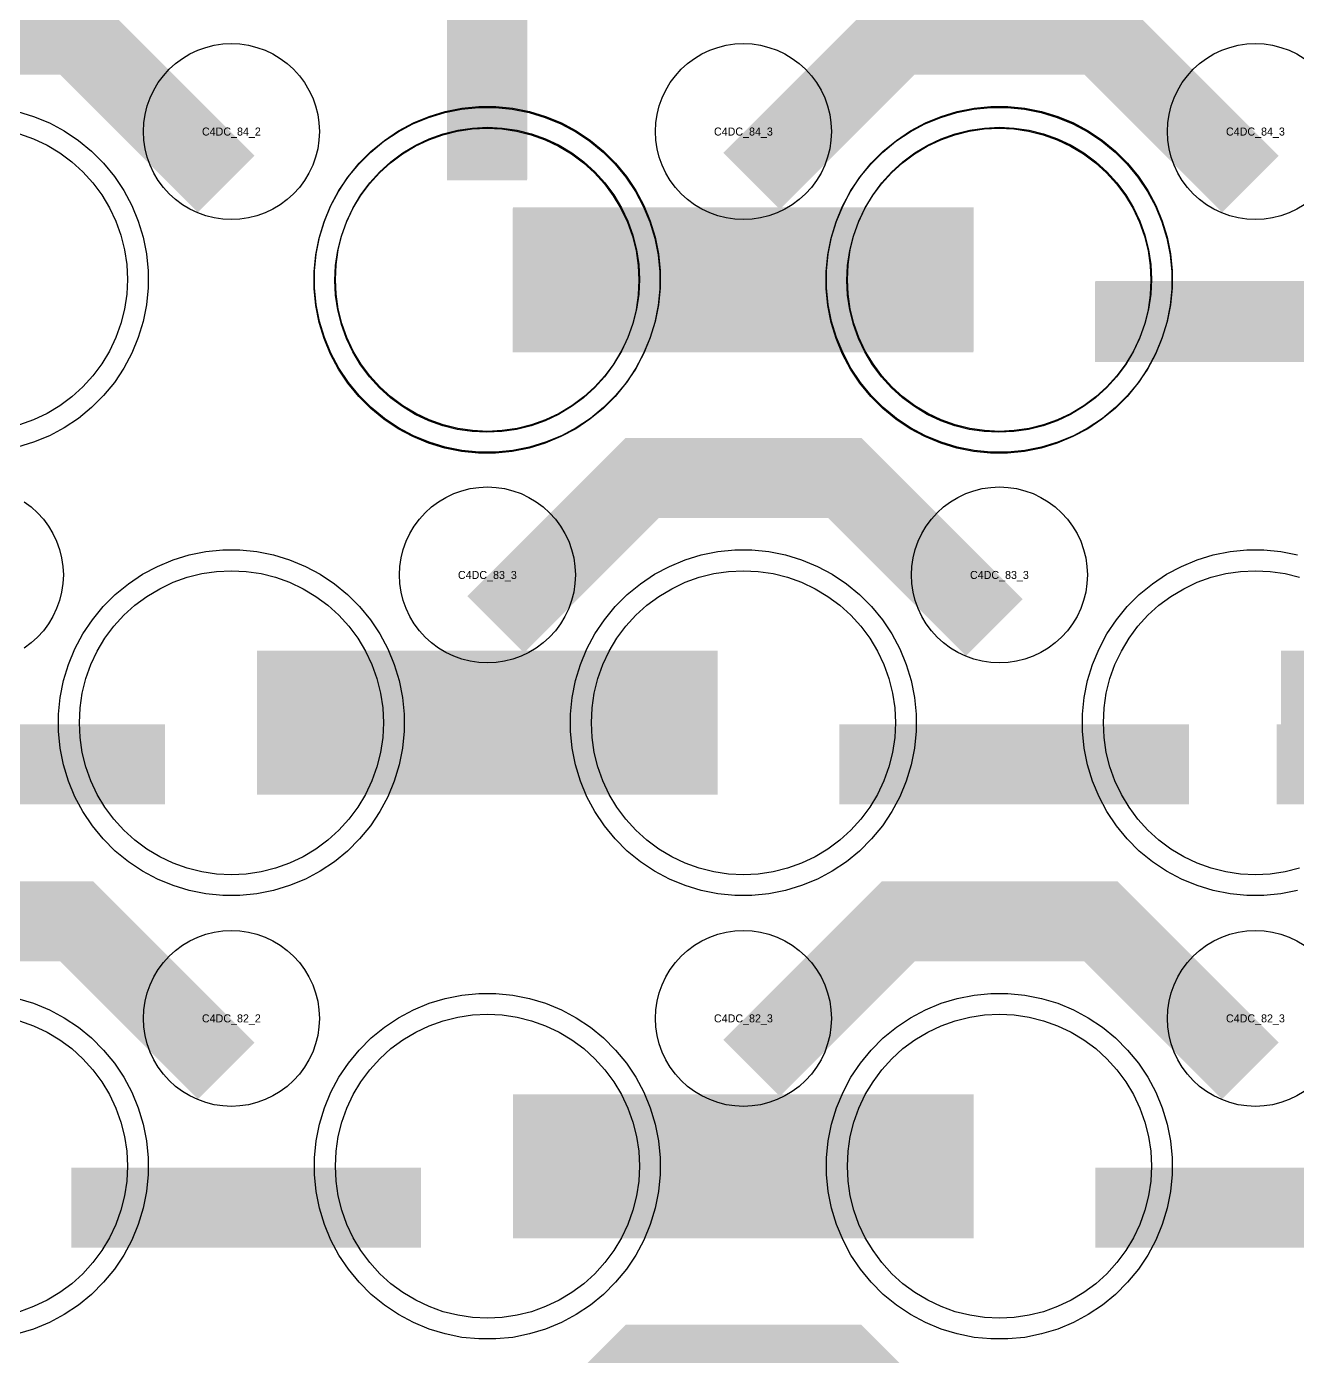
# Model space of a CAD drawing. Extents: x -11880 to 11880, y -14992 to 14992.
# Drawn here: x -11184 to -10786.9, y -3536.8 to -3121.2 of the extents above; entities that cross this region are included whole.
import ezdxf
from ezdxf.enums import TextEntityAlignment as Align

# ---------------------------------------------------------------- set-up
doc = ezdxf.new("R2010")
doc.units = 0
doc.header["$MEASUREMENT"] = 0
for name, color, linetype in [('GDS_775_DT_237', 138, 'CONTINUOUS'), ('RDL1_FS', 34, 'CONTINUOUS'), ('RDL_BS', 160, 'CONTINUOUS')]:
    doc.layers.add(name, color=color, linetype=linetype)

msp = doc.modelspace()

# ---------------------------------------------------------------- linework, layer by layer
at = {"layer": 'RDL1_FS', "color": 241, "true_color": 0xf7abae}
for points in [[(-11040.149, -3247.976), (-11044.806, -3247.747), (-11049.417, -3247.063), (-11053.94, -3245.931), (-11058.33, -3244.359), (-11062.544, -3242.367), (-11066.544, -3239.969), (-11070.289, -3237.191), (-11073.743, -3234.061), (-11076.873, -3230.607), (-11079.651, -3226.862), (-11082.049, -3222.862), (-11084.041, -3218.648), (-11085.613, -3214.258), (-11086.745, -3209.735), (-11087.429, -3205.124), (-11087.658, -3200.467), (-11087.429, -3195.81), (-11086.745, -3191.199), (-11085.613, -3186.676), (-11084.041, -3182.286), (-11082.049, -3178.072), (-11079.651, -3174.072), (-11076.873, -3170.327), (-11073.743, -3166.873), (-11070.289, -3163.743), (-11066.544, -3160.965), (-11062.544, -3158.567), (-11058.33, -3156.575), (-11053.94, -3155.003), (-11049.417, -3153.871), (-11044.806, -3153.187), (-11040.149, -3152.958), (-11035.492, -3153.187), (-11030.881, -3153.871), (-11026.358, -3155.003), (-11021.968, -3156.575), (-11017.754, -3158.567), (-11013.754, -3160.965), (-11010.009, -3163.743), (-11006.555, -3166.873), (-11003.425, -3170.327), (-11000.647, -3174.072), (-10998.249, -3178.072), (-10996.257, -3182.286), (-10994.685, -3186.676), (-10993.553, -3191.199), (-10992.869, -3195.81), (-10992.64, -3200.467), (-10992.869, -3205.124), (-10993.553, -3209.735), (-10994.685, -3214.258), (-10996.257, -3218.648), (-10998.249, -3222.862), (-11000.647, -3226.862), (-11003.425, -3230.607), (-11006.555, -3234.061), (-11010.009, -3237.191), (-11013.754, -3239.969), (-11017.754, -3242.367), (-11021.968, -3244.359), (-11026.358, -3245.931), (-11030.881, -3247.063), (-11035.492, -3247.747)], [(-10880.149, -3247.976), (-10884.806, -3247.747), (-10889.417, -3247.063), (-10893.94, -3245.931), (-10898.33, -3244.359), (-10902.544, -3242.367), (-10906.544, -3239.969), (-10910.289, -3237.191), (-10913.743, -3234.061), (-10916.873, -3230.607), (-10919.651, -3226.862), (-10922.049, -3222.862), (-10924.041, -3218.648), (-10925.613, -3214.258), (-10926.745, -3209.735), (-10927.429, -3205.124), (-10927.658, -3200.467), (-10927.429, -3195.81), (-10926.745, -3191.199), (-10925.613, -3186.676), (-10924.041, -3182.286), (-10922.049, -3178.072), (-10919.651, -3174.072), (-10916.873, -3170.327), (-10913.743, -3166.873), (-10910.289, -3163.743), (-10906.544, -3160.965), (-10902.544, -3158.567), (-10898.33, -3156.575), (-10893.94, -3155.003), (-10889.417, -3153.871), (-10884.806, -3153.187), (-10880.149, -3152.958), (-10875.492, -3153.187), (-10870.881, -3153.871), (-10866.358, -3155.003), (-10861.968, -3156.575), (-10857.754, -3158.567), (-10853.754, -3160.965), (-10850.009, -3163.743), (-10846.555, -3166.873), (-10843.425, -3170.327), (-10840.647, -3174.072), (-10838.249, -3178.072), (-10836.257, -3182.286), (-10834.685, -3186.676), (-10833.553, -3191.199), (-10832.869, -3195.81), (-10832.64, -3200.467), (-10832.869, -3205.124), (-10833.553, -3209.735), (-10834.685, -3214.258), (-10836.257, -3218.648), (-10838.249, -3222.862), (-10840.647, -3226.862), (-10843.425, -3230.607), (-10846.555, -3234.061), (-10850.009, -3237.191), (-10853.754, -3239.969), (-10857.754, -3242.367), (-10861.968, -3244.359), (-10866.358, -3245.931), (-10870.881, -3247.063), (-10875.492, -3247.747)]]:
    msp.add_lwpolyline(points, close=True, dxfattribs=at)
at = {"layer": 'RDL1_FS'}
for points in [[(-11040, -3247.694), (-11044.657, -3247.465), (-11049.268, -3246.781), (-11053.791, -3245.649), (-11058.181, -3244.077), (-11062.395, -3242.085), (-11066.395, -3239.687), (-11070.14, -3236.909), (-11073.594, -3233.779), (-11076.724, -3230.325), (-11079.502, -3226.58), (-11081.9, -3222.58), (-11083.892, -3218.366), (-11085.464, -3213.976), (-11086.596, -3209.453), (-11087.28, -3204.842), (-11087.509, -3200.185), (-11087.28, -3195.528), (-11086.596, -3190.917), (-11085.464, -3186.394), (-11083.892, -3182.004), (-11081.9, -3177.79), (-11079.502, -3173.79), (-11076.724, -3170.045), (-11073.594, -3166.591), (-11070.14, -3163.461), (-11066.395, -3160.683), (-11062.395, -3158.285), (-11058.181, -3156.293), (-11053.791, -3154.721), (-11049.268, -3153.589), (-11044.657, -3152.905), (-11040, -3152.676), (-11035.343, -3152.905), (-11030.732, -3153.589), (-11026.209, -3154.721), (-11021.819, -3156.293), (-11017.605, -3158.285), (-11013.605, -3160.683), (-11009.86, -3163.461), (-11006.406, -3166.591), (-11003.276, -3170.045), (-11000.498, -3173.79), (-10998.1, -3177.79), (-10996.108, -3182.004), (-10994.536, -3186.394), (-10993.404, -3190.917), (-10992.72, -3195.528), (-10992.491, -3200.185), (-10992.72, -3204.842), (-10993.404, -3209.453), (-10994.536, -3213.976), (-10996.108, -3218.366), (-10998.1, -3222.58), (-11000.498, -3226.58), (-11003.276, -3230.325), (-11006.406, -3233.779), (-11009.86, -3236.909), (-11013.605, -3239.687), (-11017.605, -3242.085), (-11021.819, -3244.077), (-11026.209, -3245.649), (-11030.732, -3246.781), (-11035.343, -3247.465)], [(-10880, -3247.694), (-10884.657, -3247.465), (-10889.268, -3246.781), (-10893.791, -3245.649), (-10898.181, -3244.077), (-10902.395, -3242.085), (-10906.395, -3239.687), (-10910.14, -3236.909), (-10913.594, -3233.779), (-10916.724, -3230.325), (-10919.502, -3226.58), (-10921.9, -3222.58), (-10923.892, -3218.366), (-10925.464, -3213.976), (-10926.596, -3209.453), (-10927.28, -3204.842), (-10927.509, -3200.185), (-10927.28, -3195.528), (-10926.596, -3190.917), (-10925.464, -3186.394), (-10923.892, -3182.004), (-10921.9, -3177.79), (-10919.502, -3173.79), (-10916.724, -3170.045), (-10913.594, -3166.591), (-10910.14, -3163.461), (-10906.395, -3160.683), (-10902.395, -3158.285), (-10898.181, -3156.293), (-10893.791, -3154.721), (-10889.268, -3153.589), (-10884.657, -3152.905), (-10880, -3152.676), (-10875.343, -3152.905), (-10870.732, -3153.589), (-10866.209, -3154.721), (-10861.819, -3156.293), (-10857.605, -3158.285), (-10853.605, -3160.683), (-10849.86, -3163.461), (-10846.406, -3166.591), (-10843.276, -3170.045), (-10840.498, -3173.79), (-10838.1, -3177.79), (-10836.108, -3182.004), (-10834.536, -3186.394), (-10833.404, -3190.917), (-10832.72, -3195.528), (-10832.491, -3200.185), (-10832.72, -3204.842), (-10833.404, -3209.453), (-10834.536, -3213.976), (-10836.108, -3218.366), (-10838.1, -3222.58), (-10840.498, -3226.58), (-10843.276, -3230.325), (-10846.406, -3233.779), (-10849.86, -3236.909), (-10853.605, -3239.687), (-10857.605, -3242.085), (-10861.819, -3244.077), (-10866.209, -3245.649), (-10870.732, -3246.781), (-10875.343, -3247.465)], [(-11120, -3386.254), (-11124.657, -3386.025), (-11129.268, -3385.341), (-11133.791, -3384.209), (-11138.181, -3382.637), (-11142.395, -3380.645), (-11146.395, -3378.247), (-11150.14, -3375.469), (-11153.594, -3372.339), (-11156.724, -3368.885), (-11159.502, -3365.14), (-11161.9, -3361.14), (-11163.892, -3356.926), (-11165.464, -3352.536), (-11166.596, -3348.013), (-11167.28, -3343.402), (-11167.509, -3338.745), (-11167.28, -3334.088), (-11166.596, -3329.477), (-11165.464, -3324.954), (-11163.892, -3320.564), (-11161.9, -3316.35), (-11159.502, -3312.35), (-11156.724, -3308.605), (-11153.594, -3305.151), (-11150.14, -3302.021), (-11146.395, -3299.243), (-11142.395, -3296.845), (-11138.181, -3294.853), (-11133.791, -3293.281), (-11129.268, -3292.149), (-11124.657, -3291.465), (-11120, -3291.236), (-11115.343, -3291.465), (-11110.732, -3292.149), (-11106.209, -3293.281), (-11101.819, -3294.853), (-11097.605, -3296.845), (-11093.605, -3299.243), (-11089.86, -3302.021), (-11086.406, -3305.151), (-11083.276, -3308.605), (-11080.498, -3312.35), (-11078.1, -3316.35), (-11076.108, -3320.564), (-11074.536, -3324.954), (-11073.404, -3329.477), (-11072.72, -3334.088), (-11072.491, -3338.745), (-11072.72, -3343.402), (-11073.404, -3348.013), (-11074.536, -3352.536), (-11076.108, -3356.926), (-11078.1, -3361.14), (-11080.498, -3365.14), (-11083.276, -3368.885), (-11086.406, -3372.339), (-11089.86, -3375.469), (-11093.605, -3378.247), (-11097.605, -3380.645), (-11101.819, -3382.637), (-11106.209, -3384.209), (-11110.732, -3385.341), (-11115.343, -3386.025)], [(-10960, -3386.254), (-10964.657, -3386.025), (-10969.268, -3385.341), (-10973.791, -3384.209), (-10978.181, -3382.637), (-10982.395, -3380.645), (-10986.395, -3378.247), (-10990.14, -3375.469), (-10993.594, -3372.339), (-10996.724, -3368.885), (-10999.502, -3365.14), (-11001.9, -3361.14), (-11003.892, -3356.926), (-11005.464, -3352.536), (-11006.596, -3348.013), (-11007.28, -3343.402), (-11007.509, -3338.745), (-11007.28, -3334.088), (-11006.596, -3329.477), (-11005.464, -3324.954), (-11003.892, -3320.564), (-11001.9, -3316.35), (-10999.502, -3312.35), (-10996.724, -3308.605), (-10993.594, -3305.151), (-10990.14, -3302.021), (-10986.395, -3299.243), (-10982.395, -3296.845), (-10978.181, -3294.853), (-10973.791, -3293.281), (-10969.268, -3292.149), (-10964.657, -3291.465), (-10960, -3291.236), (-10955.343, -3291.465), (-10950.732, -3292.149), (-10946.209, -3293.281), (-10941.819, -3294.853), (-10937.605, -3296.845), (-10933.605, -3299.243), (-10929.86, -3302.021), (-10926.406, -3305.151), (-10923.276, -3308.605), (-10920.498, -3312.35), (-10918.1, -3316.35), (-10916.108, -3320.564), (-10914.536, -3324.954), (-10913.404, -3329.477), (-10912.72, -3334.088), (-10912.491, -3338.745), (-10912.72, -3343.402), (-10913.404, -3348.013), (-10914.536, -3352.536), (-10916.108, -3356.926), (-10918.1, -3361.14), (-10920.498, -3365.14), (-10923.276, -3368.885), (-10926.406, -3372.339), (-10929.86, -3375.469), (-10933.605, -3378.247), (-10937.605, -3380.645), (-10941.819, -3382.637), (-10946.209, -3384.209), (-10950.732, -3385.341), (-10955.343, -3386.025)], [(-11040, -3524.819), (-11044.657, -3524.59), (-11049.268, -3523.906), (-11053.791, -3522.774), (-11058.181, -3521.202), (-11062.395, -3519.21), (-11066.395, -3516.812), (-11070.14, -3514.034), (-11073.594, -3510.904), (-11076.724, -3507.45), (-11079.502, -3503.705), (-11081.9, -3499.705), (-11083.892, -3495.491), (-11085.464, -3491.101), (-11086.596, -3486.578), (-11087.28, -3481.967), (-11087.509, -3477.31), (-11087.28, -3472.653), (-11086.596, -3468.042), (-11085.464, -3463.519), (-11083.892, -3459.129), (-11081.9, -3454.915), (-11079.502, -3450.915), (-11076.724, -3447.17), (-11073.594, -3443.716), (-11070.14, -3440.586), (-11066.395, -3437.808), (-11062.395, -3435.41), (-11058.181, -3433.418), (-11053.791, -3431.846), (-11049.268, -3430.714), (-11044.657, -3430.03), (-11040, -3429.801), (-11035.343, -3430.03), (-11030.732, -3430.714), (-11026.209, -3431.846), (-11021.819, -3433.418), (-11017.605, -3435.41), (-11013.605, -3437.808), (-11009.86, -3440.586), (-11006.406, -3443.716), (-11003.276, -3447.17), (-11000.498, -3450.915), (-10998.1, -3454.915), (-10996.108, -3459.129), (-10994.536, -3463.519), (-10993.404, -3468.042), (-10992.72, -3472.653), (-10992.491, -3477.31), (-10992.72, -3481.967), (-10993.404, -3486.578), (-10994.536, -3491.101), (-10996.108, -3495.491), (-10998.1, -3499.705), (-11000.498, -3503.705), (-11003.276, -3507.45), (-11006.406, -3510.904), (-11009.86, -3514.034), (-11013.605, -3516.812), (-11017.605, -3519.21), (-11021.819, -3521.202), (-11026.209, -3522.774), (-11030.732, -3523.906), (-11035.343, -3524.59)], [(-10880, -3524.819), (-10884.657, -3524.59), (-10889.268, -3523.906), (-10893.791, -3522.774), (-10898.181, -3521.202), (-10902.395, -3519.21), (-10906.395, -3516.812), (-10910.14, -3514.034), (-10913.594, -3510.904), (-10916.724, -3507.45), (-10919.502, -3503.705), (-10921.9, -3499.705), (-10923.892, -3495.491), (-10925.464, -3491.101), (-10926.596, -3486.578), (-10927.28, -3481.967), (-10927.509, -3477.31), (-10927.28, -3472.653), (-10926.596, -3468.042), (-10925.464, -3463.519), (-10923.892, -3459.129), (-10921.9, -3454.915), (-10919.502, -3450.915), (-10916.724, -3447.17), (-10913.594, -3443.716), (-10910.14, -3440.586), (-10906.395, -3437.808), (-10902.395, -3435.41), (-10898.181, -3433.418), (-10893.791, -3431.846), (-10889.268, -3430.714), (-10884.657, -3430.03), (-10880, -3429.801), (-10875.343, -3430.03), (-10870.732, -3430.714), (-10866.209, -3431.846), (-10861.819, -3433.418), (-10857.605, -3435.41), (-10853.605, -3437.808), (-10849.86, -3440.586), (-10846.406, -3443.716), (-10843.276, -3447.17), (-10840.498, -3450.915), (-10838.1, -3454.915), (-10836.108, -3459.129), (-10834.536, -3463.519), (-10833.404, -3468.042), (-10832.72, -3472.653), (-10832.491, -3477.31), (-10832.72, -3481.967), (-10833.404, -3486.578), (-10834.536, -3491.101), (-10836.108, -3495.491), (-10838.1, -3499.705), (-10840.498, -3503.705), (-10843.276, -3507.45), (-10846.406, -3510.904), (-10849.86, -3514.034), (-10853.605, -3516.812), (-10857.605, -3519.21), (-10861.819, -3521.202), (-10866.209, -3522.774), (-10870.732, -3523.906), (-10875.343, -3524.59)]]:
    msp.add_lwpolyline(points, close=True, dxfattribs=at)
for points in [[(-11186.209, -3154.721), (-11181.819, -3156.293), (-11177.605, -3158.285), (-11173.605, -3160.683), (-11169.86, -3163.461), (-11166.406, -3166.591), (-11163.276, -3170.045), (-11160.498, -3173.79), (-11158.1, -3177.79), (-11156.108, -3182.004), (-11154.536, -3186.394), (-11153.404, -3190.917), (-11152.72, -3195.528), (-11152.491, -3200.185), (-11152.72, -3204.842), (-11153.404, -3209.453), (-11154.536, -3213.976), (-11156.108, -3218.366), (-11158.1, -3222.58), (-11160.498, -3226.58), (-11163.276, -3230.325), (-11166.406, -3233.779), (-11169.86, -3236.909), (-11173.605, -3239.687), (-11177.605, -3242.085), (-11181.819, -3244.077), (-11186.209, -3245.649)], [(-10786.209, -3384.209), (-10790.732, -3385.341), (-10795.343, -3386.025), (-10800, -3386.254), (-10804.657, -3386.025), (-10809.268, -3385.341), (-10813.791, -3384.209), (-10818.181, -3382.637), (-10822.395, -3380.645), (-10826.395, -3378.247), (-10830.14, -3375.469), (-10833.594, -3372.339), (-10836.724, -3368.885), (-10839.502, -3365.14), (-10841.9, -3361.14), (-10843.892, -3356.926), (-10845.464, -3352.536), (-10846.596, -3348.013), (-10847.28, -3343.402), (-10847.509, -3338.745), (-10847.28, -3334.088), (-10846.596, -3329.477), (-10845.464, -3324.954), (-10843.892, -3320.564), (-10841.9, -3316.35), (-10839.502, -3312.35), (-10836.724, -3308.605), (-10833.594, -3305.151), (-10830.14, -3302.021), (-10826.395, -3299.243), (-10822.395, -3296.845), (-10818.181, -3294.853), (-10813.791, -3293.281), (-10809.268, -3292.149), (-10804.657, -3291.465), (-10800, -3291.236), (-10795.343, -3291.465), (-10790.732, -3292.149), (-10786.209, -3293.281)], [(-11186.209, -3431.846), (-11181.819, -3433.418), (-11177.605, -3435.41), (-11173.605, -3437.808), (-11169.86, -3440.586), (-11166.406, -3443.716), (-11163.276, -3447.17), (-11160.498, -3450.915), (-11158.1, -3454.915), (-11156.108, -3459.129), (-11154.536, -3463.519), (-11153.404, -3468.042), (-11152.72, -3472.653), (-11152.491, -3477.31), (-11152.72, -3481.967), (-11153.404, -3486.578), (-11154.536, -3491.101), (-11156.108, -3495.491), (-11158.1, -3499.705), (-11160.498, -3503.705), (-11163.276, -3507.45), (-11166.406, -3510.904), (-11169.86, -3514.034), (-11173.605, -3516.812), (-11177.605, -3519.21), (-11181.819, -3521.202), (-11186.209, -3522.774)]]:
    msp.add_lwpolyline(points, dxfattribs=at)
at = {"layer": 'RDL1_FS', "color": 241, "true_color": 0xf7abae}
for points in [[(-11032.147, -3200.467, 45, 45, 0), (-10960.147, -3200.467, 45, 45, 0)], [(-10960.147, -3200.467, 45, 45, 0), (-10888.147, -3200.467, 45, 45, 0)]]:
    msp.add_lwpolyline(points, format="xyseb", dxfattribs=at)
at = {"layer": 'RDL1_FS'}
for points in [[(-11031.998, -3200.185, 45, 45, 0), (-10959.998, -3200.185, 45, 45, 0)], [(-10959.998, -3200.185, 45, 45, 0), (-10887.998, -3200.185, 45, 45, 0)], [(-11111.998, -3338.745, 45, 45, 0), (-11039.998, -3338.745, 45, 45, 0)], [(-11039.998, -3338.745, 45, 45, 0), (-10967.998, -3338.745, 45, 45, 0)], [(-10791.998, -3338.745, 45, 45, 0), (-10719.998, -3338.745, 45, 45, 0)], [(-11031.998, -3477.31, 45, 45, 0), (-10959.998, -3477.31, 45, 45, 0)], [(-10959.998, -3477.31, 45, 45, 0), (-10887.998, -3477.31, 45, 45, 0)]]:
    msp.add_lwpolyline(points, format="xyseb", dxfattribs=at)
at = {"layer": 'RDL_BS', "color": 241, "true_color": 0xf7abae}
for points in [[(-11040.149, -3169.212, 25, 25, 0), (-11040.149, -3062.435, 25, 25, 0)], [(-11040.149, -3169.212, 25, 25, 0), (-11040.149, -3062.435, 25, 25, 0)], [(-10850.133, -3213.48, 25, 25, 0), (-10740.868, -3213.48, 25, 25, 0)]]:
    msp.add_lwpolyline(points, format="xyseb", dxfattribs=at)
at = {"layer": 'RDL_BS'}
for points in [[(-11040, -3168.93, 25, 25, 0), (-11040, -3062.153, 25, 25, 0)], [(-11040, -3168.93, 25, 25, 0), (-11040, -3062.153, 25, 25, 0)], [(-11121.599, -3170.398, 25, 25, 0), (-11168.313, -3123.684, 25, 25, 0), (-11198.071, -3123.684, 25, 25, 0)], [(-10957.438, -3169.499, 25, 25, 0), (-10911.623, -3123.684, 25, 25, 0), (-10878.07, -3123.684, 25, 25, 0)], [(-10801.599, -3170.398, 25, 25, 0), (-10848.313, -3123.684, 25, 25, 0), (-10878.071, -3123.684, 25, 25, 0)], [(-10849.984, -3213.198, 25, 25, 0), (-10740.719, -3213.198, 25, 25, 0)], [(-11037.438, -3308.059, 25, 25, 0), (-10991.623, -3262.244, 25, 25, 0), (-10958.07, -3262.244, 25, 25, 0)], [(-10881.599, -3308.958, 25, 25, 0), (-10928.313, -3262.244, 25, 25, 0), (-10958.071, -3262.244, 25, 25, 0)], [(-11249.984, -3351.758, 25, 25, 0), (-11140.719, -3351.758, 25, 25, 0)], [(-10929.984, -3351.758, 25, 25, 0), (-10820.719, -3351.758, 25, 25, 0)], [(-10707.5, -3351.693, 25, 25, 0), (-10793.333, -3351.693, 25, 25, 0)], [(-11121.599, -3447.523, 25, 25, 0), (-11168.313, -3400.809, 25, 25, 0), (-11198.071, -3400.809, 25, 25, 0)], [(-10957.438, -3446.624, 25, 25, 0), (-10911.623, -3400.809, 25, 25, 0), (-10878.07, -3400.809, 25, 25, 0)], [(-10801.599, -3447.523, 25, 25, 0), (-10848.313, -3400.809, 25, 25, 0), (-10878.071, -3400.809, 25, 25, 0)], [(-11169.984, -3490.323, 25, 25, 0), (-11060.719, -3490.323, 25, 25, 0)], [(-10849.984, -3490.323, 25, 25, 0), (-10740.719, -3490.323, 25, 25, 0)], [(-11037.438, -3585.189, 25, 25, 0), (-10991.623, -3539.374, 25, 25, 0), (-10958.07, -3539.374, 25, 25, 0)], [(-10881.599, -3586.088, 25, 25, 0), (-10928.313, -3539.374, 25, 25, 0), (-10958.071, -3539.374, 25, 25, 0)]]:
    msp.add_lwpolyline(points, format="xyseb", dxfattribs=at)
for points in [[(-11120, -3181.491), (-11122.693, -3181.359), (-11125.365, -3180.963), (-11127.984, -3180.306), (-11130.519, -3179.399), (-11132.956, -3178.247), (-11135.28, -3176.854), (-11137.443, -3175.251), (-11139.442, -3173.439), (-11141.254, -3171.44), (-11142.857, -3169.277), (-11144.25, -3166.953), (-11145.402, -3164.516), (-11146.309, -3161.981), (-11146.966, -3159.362), (-11147.362, -3156.69), (-11147.494, -3153.997), (-11147.362, -3151.304), (-11146.966, -3148.632), (-11146.309, -3146.013), (-11145.402, -3143.478), (-11144.25, -3141.041), (-11142.857, -3138.717), (-11141.254, -3136.554), (-11139.442, -3134.555), (-11137.443, -3132.743), (-11135.28, -3131.14), (-11132.956, -3129.747), (-11130.519, -3128.595), (-11127.984, -3127.688), (-11125.365, -3127.031), (-11122.693, -3126.635), (-11120, -3126.503), (-11117.307, -3126.635), (-11114.635, -3127.031), (-11112.016, -3127.688), (-11109.481, -3128.595), (-11107.044, -3129.747), (-11104.72, -3131.14), (-11102.557, -3132.743), (-11100.558, -3134.555), (-11098.746, -3136.554), (-11097.143, -3138.717), (-11095.75, -3141.041), (-11094.598, -3143.478), (-11093.691, -3146.013), (-11093.034, -3148.632), (-11092.638, -3151.304), (-11092.506, -3153.997), (-11092.638, -3156.69), (-11093.034, -3159.362), (-11093.691, -3161.981), (-11094.598, -3164.516), (-11095.75, -3166.953), (-11097.143, -3169.277), (-11098.746, -3171.44), (-11100.558, -3173.439), (-11102.557, -3175.251), (-11104.72, -3176.854), (-11107.044, -3178.247), (-11109.481, -3179.399), (-11112.016, -3180.306), (-11114.635, -3180.963), (-11117.307, -3181.359)], [(-10960, -3181.491), (-10962.693, -3181.359), (-10965.365, -3180.963), (-10967.984, -3180.306), (-10970.519, -3179.399), (-10972.956, -3178.247), (-10975.28, -3176.854), (-10977.443, -3175.251), (-10979.442, -3173.439), (-10981.254, -3171.44), (-10982.857, -3169.277), (-10984.25, -3166.953), (-10985.402, -3164.516), (-10986.309, -3161.981), (-10986.966, -3159.362), (-10987.362, -3156.69), (-10987.494, -3153.997), (-10987.362, -3151.304), (-10986.966, -3148.632), (-10986.309, -3146.013), (-10985.402, -3143.478), (-10984.25, -3141.041), (-10982.857, -3138.717), (-10981.254, -3136.554), (-10979.442, -3134.555), (-10977.443, -3132.743), (-10975.28, -3131.14), (-10972.956, -3129.747), (-10970.519, -3128.595), (-10967.984, -3127.688), (-10965.365, -3127.031), (-10962.693, -3126.635), (-10960, -3126.503), (-10957.307, -3126.635), (-10954.635, -3127.031), (-10952.016, -3127.688), (-10949.481, -3128.595), (-10947.044, -3129.747), (-10944.72, -3131.14), (-10942.557, -3132.743), (-10940.558, -3134.555), (-10938.746, -3136.554), (-10937.143, -3138.717), (-10935.75, -3141.041), (-10934.598, -3143.478), (-10933.691, -3146.013), (-10933.034, -3148.632), (-10932.638, -3151.304), (-10932.506, -3153.997), (-10932.638, -3156.69), (-10933.034, -3159.362), (-10933.691, -3161.981), (-10934.598, -3164.516), (-10935.75, -3166.953), (-10937.143, -3169.277), (-10938.746, -3171.44), (-10940.558, -3173.439), (-10942.557, -3175.251), (-10944.72, -3176.854), (-10947.044, -3178.247), (-10949.481, -3179.399), (-10952.016, -3180.306), (-10954.635, -3180.963), (-10957.307, -3181.359)], [(-11042.644, -3254.185), (-11047.938, -3253.668), (-11053.165, -3252.622), (-11058.205, -3251.091), (-11063.115, -3249.06), (-11067.777, -3246.568), (-11072.191, -3243.621), (-11076.292, -3240.259), (-11080.074, -3236.477), (-11083.436, -3232.376), (-11086.383, -3227.962), (-11088.875, -3223.3), (-11090.906, -3218.39), (-11092.437, -3213.35), (-11093.483, -3208.123), (-11094, -3202.829), (-11094, -3197.541), (-11093.483, -3192.247), (-11092.437, -3187.02), (-11090.906, -3181.98), (-11088.875, -3177.07), (-11086.383, -3172.408), (-11083.436, -3167.994), (-11080.074, -3163.893), (-11076.292, -3160.111), (-11072.191, -3156.749), (-11067.777, -3153.802), (-11063.115, -3151.31), (-11058.205, -3149.279), (-11053.165, -3147.748), (-11047.938, -3146.702), (-11042.644, -3146.185), (-11037.356, -3146.185), (-11032.062, -3146.702), (-11026.835, -3147.748), (-11021.795, -3149.279), (-11016.885, -3151.31), (-11012.223, -3153.802), (-11007.809, -3156.749), (-11003.708, -3160.111), (-10999.926, -3163.893), (-10996.564, -3167.994), (-10993.617, -3172.408), (-10991.125, -3177.07), (-10989.094, -3181.98), (-10987.563, -3187.02), (-10986.517, -3192.247), (-10986, -3197.541), (-10986, -3202.829), (-10986.517, -3208.123), (-10987.563, -3213.35), (-10989.094, -3218.39), (-10991.125, -3223.3), (-10993.617, -3227.962), (-10996.564, -3232.376), (-10999.926, -3236.477), (-11003.708, -3240.259), (-11007.809, -3243.621), (-11012.223, -3246.568), (-11016.885, -3249.06), (-11021.795, -3251.091), (-11026.835, -3252.622), (-11032.062, -3253.668), (-11037.356, -3254.185)], [(-10882.644, -3254.185), (-10887.938, -3253.668), (-10893.165, -3252.622), (-10898.205, -3251.091), (-10903.115, -3249.06), (-10907.777, -3246.568), (-10912.191, -3243.621), (-10916.292, -3240.259), (-10920.074, -3236.477), (-10923.436, -3232.376), (-10926.383, -3227.962), (-10928.875, -3223.3), (-10930.906, -3218.39), (-10932.437, -3213.35), (-10933.483, -3208.123), (-10934, -3202.829), (-10934, -3197.541), (-10933.483, -3192.247), (-10932.437, -3187.02), (-10930.906, -3181.98), (-10928.875, -3177.07), (-10926.383, -3172.408), (-10923.436, -3167.994), (-10920.074, -3163.893), (-10916.292, -3160.111), (-10912.191, -3156.749), (-10907.777, -3153.802), (-10903.115, -3151.31), (-10898.205, -3149.279), (-10893.165, -3147.748), (-10887.938, -3146.702), (-10882.644, -3146.185), (-10877.356, -3146.185), (-10872.062, -3146.702), (-10866.835, -3147.748), (-10861.795, -3149.279), (-10856.885, -3151.31), (-10852.223, -3153.802), (-10847.809, -3156.749), (-10843.708, -3160.111), (-10839.926, -3163.893), (-10836.564, -3167.994), (-10833.617, -3172.408), (-10831.125, -3177.07), (-10829.094, -3181.98), (-10827.563, -3187.02), (-10826.517, -3192.247), (-10826, -3197.541), (-10826, -3202.829), (-10826.517, -3208.123), (-10827.563, -3213.35), (-10829.094, -3218.39), (-10831.125, -3223.3), (-10833.617, -3227.962), (-10836.564, -3232.376), (-10839.926, -3236.477), (-10843.708, -3240.259), (-10847.809, -3243.621), (-10852.223, -3246.568), (-10856.885, -3249.06), (-10861.795, -3251.091), (-10866.835, -3252.622), (-10872.062, -3253.668), (-10877.356, -3254.185)], [(-11040, -3320.051), (-11042.693, -3319.919), (-11045.365, -3319.523), (-11047.984, -3318.866), (-11050.519, -3317.959), (-11052.956, -3316.807), (-11055.28, -3315.414), (-11057.443, -3313.811), (-11059.442, -3311.999), (-11061.254, -3310), (-11062.857, -3307.837), (-11064.25, -3305.513), (-11065.402, -3303.076), (-11066.309, -3300.541), (-11066.966, -3297.922), (-11067.362, -3295.25), (-11067.494, -3292.557), (-11067.362, -3289.864), (-11066.966, -3287.192), (-11066.309, -3284.573), (-11065.402, -3282.038), (-11064.25, -3279.601), (-11062.857, -3277.277), (-11061.254, -3275.114), (-11059.442, -3273.115), (-11057.443, -3271.303), (-11055.28, -3269.7), (-11052.956, -3268.307), (-11050.519, -3267.155), (-11047.984, -3266.248), (-11045.365, -3265.591), (-11042.693, -3265.195), (-11040, -3265.063), (-11037.307, -3265.195), (-11034.635, -3265.591), (-11032.016, -3266.248), (-11029.481, -3267.155), (-11027.044, -3268.307), (-11024.72, -3269.7), (-11022.557, -3271.303), (-11020.558, -3273.115), (-11018.746, -3275.114), (-11017.143, -3277.277), (-11015.75, -3279.601), (-11014.598, -3282.038), (-11013.691, -3284.573), (-11013.034, -3287.192), (-11012.638, -3289.864), (-11012.506, -3292.557), (-11012.638, -3295.25), (-11013.034, -3297.922), (-11013.691, -3300.541), (-11014.598, -3303.076), (-11015.75, -3305.513), (-11017.143, -3307.837), (-11018.746, -3310), (-11020.558, -3311.999), (-11022.557, -3313.811), (-11024.72, -3315.414), (-11027.044, -3316.807), (-11029.481, -3317.959), (-11032.016, -3318.866), (-11034.635, -3319.523), (-11037.307, -3319.919)], [(-10880, -3320.051), (-10882.693, -3319.919), (-10885.365, -3319.523), (-10887.984, -3318.866), (-10890.519, -3317.959), (-10892.956, -3316.807), (-10895.28, -3315.414), (-10897.443, -3313.811), (-10899.442, -3311.999), (-10901.254, -3310), (-10902.857, -3307.837), (-10904.25, -3305.513), (-10905.402, -3303.076), (-10906.309, -3300.541), (-10906.966, -3297.922), (-10907.362, -3295.25), (-10907.494, -3292.557), (-10907.362, -3289.864), (-10906.966, -3287.192), (-10906.309, -3284.573), (-10905.402, -3282.038), (-10904.25, -3279.601), (-10902.857, -3277.277), (-10901.254, -3275.114), (-10899.442, -3273.115), (-10897.443, -3271.303), (-10895.28, -3269.7), (-10892.956, -3268.307), (-10890.519, -3267.155), (-10887.984, -3266.248), (-10885.365, -3265.591), (-10882.693, -3265.195), (-10880, -3265.063), (-10877.307, -3265.195), (-10874.635, -3265.591), (-10872.016, -3266.248), (-10869.481, -3267.155), (-10867.044, -3268.307), (-10864.72, -3269.7), (-10862.557, -3271.303), (-10860.558, -3273.115), (-10858.746, -3275.114), (-10857.143, -3277.277), (-10855.75, -3279.601), (-10854.598, -3282.038), (-10853.691, -3284.573), (-10853.034, -3287.192), (-10852.638, -3289.864), (-10852.506, -3292.557), (-10852.638, -3295.25), (-10853.034, -3297.922), (-10853.691, -3300.541), (-10854.598, -3303.076), (-10855.75, -3305.513), (-10857.143, -3307.837), (-10858.746, -3310), (-10860.558, -3311.999), (-10862.557, -3313.811), (-10864.72, -3315.414), (-10867.044, -3316.807), (-10869.481, -3317.959), (-10872.016, -3318.866), (-10874.635, -3319.523), (-10877.307, -3319.919)], [(-11122.644, -3392.745), (-11127.938, -3392.228), (-11133.165, -3391.182), (-11138.205, -3389.651), (-11143.115, -3387.62), (-11147.777, -3385.128), (-11152.191, -3382.181), (-11156.292, -3378.819), (-11160.074, -3375.037), (-11163.436, -3370.936), (-11166.383, -3366.522), (-11168.875, -3361.86), (-11170.906, -3356.95), (-11172.437, -3351.91), (-11173.483, -3346.683), (-11174, -3341.389), (-11174, -3336.101), (-11173.483, -3330.807), (-11172.437, -3325.58), (-11170.906, -3320.54), (-11168.875, -3315.63), (-11166.383, -3310.968), (-11163.436, -3306.554), (-11160.074, -3302.453), (-11156.292, -3298.671), (-11152.191, -3295.309), (-11147.777, -3292.362), (-11143.115, -3289.87), (-11138.205, -3287.839), (-11133.165, -3286.308), (-11127.938, -3285.262), (-11122.644, -3284.745), (-11117.356, -3284.745), (-11112.062, -3285.262), (-11106.835, -3286.308), (-11101.795, -3287.839), (-11096.885, -3289.87), (-11092.223, -3292.362), (-11087.809, -3295.309), (-11083.708, -3298.671), (-11079.926, -3302.453), (-11076.564, -3306.554), (-11073.617, -3310.968), (-11071.125, -3315.63), (-11069.094, -3320.54), (-11067.563, -3325.58), (-11066.517, -3330.807), (-11066, -3336.101), (-11066, -3341.389), (-11066.517, -3346.683), (-11067.563, -3351.91), (-11069.094, -3356.95), (-11071.125, -3361.86), (-11073.617, -3366.522), (-11076.564, -3370.936), (-11079.926, -3375.037), (-11083.708, -3378.819), (-11087.809, -3382.181), (-11092.223, -3385.128), (-11096.885, -3387.62), (-11101.795, -3389.651), (-11106.835, -3391.182), (-11112.062, -3392.228), (-11117.356, -3392.745)], [(-10962.644, -3392.745), (-10967.938, -3392.228), (-10973.165, -3391.182), (-10978.205, -3389.651), (-10983.115, -3387.62), (-10987.777, -3385.128), (-10992.191, -3382.181), (-10996.292, -3378.819), (-11000.074, -3375.037), (-11003.436, -3370.936), (-11006.383, -3366.522), (-11008.875, -3361.86), (-11010.906, -3356.95), (-11012.437, -3351.91), (-11013.483, -3346.683), (-11014, -3341.389), (-11014, -3336.101), (-11013.483, -3330.807), (-11012.437, -3325.58), (-11010.906, -3320.54), (-11008.875, -3315.63), (-11006.383, -3310.968), (-11003.436, -3306.554), (-11000.074, -3302.453), (-10996.292, -3298.671), (-10992.191, -3295.309), (-10987.777, -3292.362), (-10983.115, -3289.87), (-10978.205, -3287.839), (-10973.165, -3286.308), (-10967.938, -3285.262), (-10962.644, -3284.745), (-10957.356, -3284.745), (-10952.062, -3285.262), (-10946.835, -3286.308), (-10941.795, -3287.839), (-10936.885, -3289.87), (-10932.223, -3292.362), (-10927.809, -3295.309), (-10923.708, -3298.671), (-10919.926, -3302.453), (-10916.564, -3306.554), (-10913.617, -3310.968), (-10911.125, -3315.63), (-10909.094, -3320.54), (-10907.563, -3325.58), (-10906.517, -3330.807), (-10906, -3336.101), (-10906, -3341.389), (-10906.517, -3346.683), (-10907.563, -3351.91), (-10909.094, -3356.95), (-10911.125, -3361.86), (-10913.617, -3366.522), (-10916.564, -3370.936), (-10919.926, -3375.037), (-10923.708, -3378.819), (-10927.809, -3382.181), (-10932.223, -3385.128), (-10936.885, -3387.62), (-10941.795, -3389.651), (-10946.835, -3391.182), (-10952.062, -3392.228), (-10957.356, -3392.745)], [(-11120, -3458.616), (-11122.693, -3458.484), (-11125.365, -3458.088), (-11127.984, -3457.431), (-11130.519, -3456.524), (-11132.956, -3455.372), (-11135.28, -3453.979), (-11137.443, -3452.376), (-11139.442, -3450.564), (-11141.254, -3448.565), (-11142.857, -3446.402), (-11144.25, -3444.078), (-11145.402, -3441.641), (-11146.309, -3439.106), (-11146.966, -3436.487), (-11147.362, -3433.815), (-11147.494, -3431.122), (-11147.362, -3428.429), (-11146.966, -3425.757), (-11146.309, -3423.138), (-11145.402, -3420.603), (-11144.25, -3418.166), (-11142.857, -3415.842), (-11141.254, -3413.679), (-11139.442, -3411.68), (-11137.443, -3409.868), (-11135.28, -3408.265), (-11132.956, -3406.872), (-11130.519, -3405.72), (-11127.984, -3404.813), (-11125.365, -3404.156), (-11122.693, -3403.76), (-11120, -3403.628), (-11117.307, -3403.76), (-11114.635, -3404.156), (-11112.016, -3404.813), (-11109.481, -3405.72), (-11107.044, -3406.872), (-11104.72, -3408.265), (-11102.557, -3409.868), (-11100.558, -3411.68), (-11098.746, -3413.679), (-11097.143, -3415.842), (-11095.75, -3418.166), (-11094.598, -3420.603), (-11093.691, -3423.138), (-11093.034, -3425.757), (-11092.638, -3428.429), (-11092.506, -3431.122), (-11092.638, -3433.815), (-11093.034, -3436.487), (-11093.691, -3439.106), (-11094.598, -3441.641), (-11095.75, -3444.078), (-11097.143, -3446.402), (-11098.746, -3448.565), (-11100.558, -3450.564), (-11102.557, -3452.376), (-11104.72, -3453.979), (-11107.044, -3455.372), (-11109.481, -3456.524), (-11112.016, -3457.431), (-11114.635, -3458.088), (-11117.307, -3458.484)], [(-10960, -3458.616), (-10962.693, -3458.484), (-10965.365, -3458.088), (-10967.984, -3457.431), (-10970.519, -3456.524), (-10972.956, -3455.372), (-10975.28, -3453.979), (-10977.443, -3452.376), (-10979.442, -3450.564), (-10981.254, -3448.565), (-10982.857, -3446.402), (-10984.25, -3444.078), (-10985.402, -3441.641), (-10986.309, -3439.106), (-10986.966, -3436.487), (-10987.362, -3433.815), (-10987.494, -3431.122), (-10987.362, -3428.429), (-10986.966, -3425.757), (-10986.309, -3423.138), (-10985.402, -3420.603), (-10984.25, -3418.166), (-10982.857, -3415.842), (-10981.254, -3413.679), (-10979.442, -3411.68), (-10977.443, -3409.868), (-10975.28, -3408.265), (-10972.956, -3406.872), (-10970.519, -3405.72), (-10967.984, -3404.813), (-10965.365, -3404.156), (-10962.693, -3403.76), (-10960, -3403.628), (-10957.307, -3403.76), (-10954.635, -3404.156), (-10952.016, -3404.813), (-10949.481, -3405.72), (-10947.044, -3406.872), (-10944.72, -3408.265), (-10942.557, -3409.868), (-10940.558, -3411.68), (-10938.746, -3413.679), (-10937.143, -3415.842), (-10935.75, -3418.166), (-10934.598, -3420.603), (-10933.691, -3423.138), (-10933.034, -3425.757), (-10932.638, -3428.429), (-10932.506, -3431.122), (-10932.638, -3433.815), (-10933.034, -3436.487), (-10933.691, -3439.106), (-10934.598, -3441.641), (-10935.75, -3444.078), (-10937.143, -3446.402), (-10938.746, -3448.565), (-10940.558, -3450.564), (-10942.557, -3452.376), (-10944.72, -3453.979), (-10947.044, -3455.372), (-10949.481, -3456.524), (-10952.016, -3457.431), (-10954.635, -3458.088), (-10957.307, -3458.484)], [(-11042.644, -3531.31), (-11047.938, -3530.793), (-11053.165, -3529.747), (-11058.205, -3528.216), (-11063.115, -3526.185), (-11067.777, -3523.693), (-11072.191, -3520.746), (-11076.292, -3517.384), (-11080.074, -3513.602), (-11083.436, -3509.501), (-11086.383, -3505.087), (-11088.875, -3500.425), (-11090.906, -3495.515), (-11092.437, -3490.475), (-11093.483, -3485.248), (-11094, -3479.954), (-11094, -3474.666), (-11093.483, -3469.372), (-11092.437, -3464.145), (-11090.906, -3459.105), (-11088.875, -3454.195), (-11086.383, -3449.533), (-11083.436, -3445.119), (-11080.074, -3441.018), (-11076.292, -3437.236), (-11072.191, -3433.874), (-11067.777, -3430.927), (-11063.115, -3428.435), (-11058.205, -3426.404), (-11053.165, -3424.873), (-11047.938, -3423.827), (-11042.644, -3423.31), (-11037.356, -3423.31), (-11032.062, -3423.827), (-11026.835, -3424.873), (-11021.795, -3426.404), (-11016.885, -3428.435), (-11012.223, -3430.927), (-11007.809, -3433.874), (-11003.708, -3437.236), (-10999.926, -3441.018), (-10996.564, -3445.119), (-10993.617, -3449.533), (-10991.125, -3454.195), (-10989.094, -3459.105), (-10987.563, -3464.145), (-10986.517, -3469.372), (-10986, -3474.666), (-10986, -3479.954), (-10986.517, -3485.248), (-10987.563, -3490.475), (-10989.094, -3495.515), (-10991.125, -3500.425), (-10993.617, -3505.087), (-10996.564, -3509.501), (-10999.926, -3513.602), (-11003.708, -3517.384), (-11007.809, -3520.746), (-11012.223, -3523.693), (-11016.885, -3526.185), (-11021.795, -3528.216), (-11026.835, -3529.747), (-11032.062, -3530.793), (-11037.356, -3531.31)], [(-10882.644, -3531.31), (-10887.938, -3530.793), (-10893.165, -3529.747), (-10898.205, -3528.216), (-10903.115, -3526.185), (-10907.777, -3523.693), (-10912.191, -3520.746), (-10916.292, -3517.384), (-10920.074, -3513.602), (-10923.436, -3509.501), (-10926.383, -3505.087), (-10928.875, -3500.425), (-10930.906, -3495.515), (-10932.437, -3490.475), (-10933.483, -3485.248), (-10934, -3479.954), (-10934, -3474.666), (-10933.483, -3469.372), (-10932.437, -3464.145), (-10930.906, -3459.105), (-10928.875, -3454.195), (-10926.383, -3449.533), (-10923.436, -3445.119), (-10920.074, -3441.018), (-10916.292, -3437.236), (-10912.191, -3433.874), (-10907.777, -3430.927), (-10903.115, -3428.435), (-10898.205, -3426.404), (-10893.165, -3424.873), (-10887.938, -3423.827), (-10882.644, -3423.31), (-10877.356, -3423.31), (-10872.062, -3423.827), (-10866.835, -3424.873), (-10861.795, -3426.404), (-10856.885, -3428.435), (-10852.223, -3430.927), (-10847.809, -3433.874), (-10843.708, -3437.236), (-10839.926, -3441.018), (-10836.564, -3445.119), (-10833.617, -3449.533), (-10831.125, -3454.195), (-10829.094, -3459.105), (-10827.563, -3464.145), (-10826.517, -3469.372), (-10826, -3474.666), (-10826, -3479.954), (-10826.517, -3485.248), (-10827.563, -3490.475), (-10829.094, -3495.515), (-10831.125, -3500.425), (-10833.617, -3505.087), (-10836.564, -3509.501), (-10839.926, -3513.602), (-10843.708, -3517.384), (-10847.809, -3520.746), (-10852.223, -3523.693), (-10856.885, -3526.185), (-10861.795, -3528.216), (-10866.835, -3529.747), (-10872.062, -3530.793), (-10877.356, -3531.31)]]:
    msp.add_lwpolyline(points, close=True, dxfattribs=at)
for points in [[(-10784.72, -3176.854), (-10787.044, -3178.247), (-10789.481, -3179.399), (-10792.016, -3180.306), (-10794.635, -3180.963), (-10797.307, -3181.359), (-10800, -3181.491), (-10802.693, -3181.359), (-10805.365, -3180.963), (-10807.984, -3180.306), (-10810.519, -3179.399), (-10812.956, -3178.247), (-10815.28, -3176.854), (-10817.443, -3175.251), (-10819.442, -3173.439), (-10821.254, -3171.44), (-10822.857, -3169.277), (-10824.25, -3166.953), (-10825.402, -3164.516), (-10826.309, -3161.981), (-10826.966, -3159.362), (-10827.362, -3156.69), (-10827.494, -3153.997), (-10827.362, -3151.304), (-10826.966, -3148.632), (-10826.309, -3146.013), (-10825.402, -3143.478), (-10824.25, -3141.041), (-10822.857, -3138.717), (-10821.254, -3136.554), (-10819.442, -3134.555), (-10817.443, -3132.743), (-10815.28, -3131.14), (-10812.956, -3129.747), (-10810.519, -3128.595), (-10807.984, -3127.688), (-10805.365, -3127.031), (-10802.693, -3126.635), (-10800, -3126.503), (-10797.307, -3126.635), (-10794.635, -3127.031), (-10792.016, -3127.688), (-10789.481, -3128.595), (-10787.044, -3129.747), (-10784.72, -3131.14)], [(-11186.835, -3147.748), (-11181.795, -3149.279), (-11176.885, -3151.31), (-11172.223, -3153.802), (-11167.809, -3156.749), (-11163.708, -3160.111), (-11159.926, -3163.893), (-11156.564, -3167.994), (-11153.617, -3172.408), (-11151.125, -3177.07), (-11149.094, -3181.98), (-11147.563, -3187.02), (-11146.517, -3192.247), (-11146, -3197.541), (-11146, -3202.829), (-11146.517, -3208.123), (-11147.563, -3213.35), (-11149.094, -3218.39), (-11151.125, -3223.3), (-11153.617, -3227.962), (-11156.564, -3232.376), (-11159.926, -3236.477), (-11163.708, -3240.259), (-11167.809, -3243.621), (-11172.223, -3246.568), (-11176.885, -3249.06), (-11181.795, -3251.091), (-11186.835, -3252.622)], [(-11184.72, -3269.7), (-11182.557, -3271.303), (-11180.558, -3273.115), (-11178.746, -3275.114), (-11177.143, -3277.277), (-11175.75, -3279.601), (-11174.598, -3282.038), (-11173.691, -3284.573), (-11173.034, -3287.192), (-11172.638, -3289.864), (-11172.506, -3292.557), (-11172.638, -3295.25), (-11173.034, -3297.922), (-11173.691, -3300.541), (-11174.598, -3303.076), (-11175.75, -3305.513), (-11177.143, -3307.837), (-11178.746, -3310), (-11180.558, -3311.999), (-11182.557, -3313.811), (-11184.72, -3315.414)], [(-10786.835, -3391.182), (-10792.062, -3392.228), (-10797.356, -3392.745), (-10802.644, -3392.745), (-10807.938, -3392.228), (-10813.165, -3391.182), (-10818.205, -3389.651), (-10823.115, -3387.62), (-10827.777, -3385.128), (-10832.191, -3382.181), (-10836.292, -3378.819), (-10840.074, -3375.037), (-10843.436, -3370.936), (-10846.383, -3366.522), (-10848.875, -3361.86), (-10850.906, -3356.95), (-10852.437, -3351.91), (-10853.483, -3346.683), (-10854, -3341.389), (-10854, -3336.101), (-10853.483, -3330.807), (-10852.437, -3325.58), (-10850.906, -3320.54), (-10848.875, -3315.63), (-10846.383, -3310.968), (-10843.436, -3306.554), (-10840.074, -3302.453), (-10836.292, -3298.671), (-10832.191, -3295.309), (-10827.777, -3292.362), (-10823.115, -3289.87), (-10818.205, -3287.839), (-10813.165, -3286.308), (-10807.938, -3285.262), (-10802.644, -3284.745), (-10797.356, -3284.745), (-10792.062, -3285.262), (-10786.835, -3286.308)], [(-10784.72, -3453.979), (-10787.044, -3455.372), (-10789.481, -3456.524), (-10792.016, -3457.431), (-10794.635, -3458.088), (-10797.307, -3458.484), (-10800, -3458.616), (-10802.693, -3458.484), (-10805.365, -3458.088), (-10807.984, -3457.431), (-10810.519, -3456.524), (-10812.956, -3455.372), (-10815.28, -3453.979), (-10817.443, -3452.376), (-10819.442, -3450.564), (-10821.254, -3448.565), (-10822.857, -3446.402), (-10824.25, -3444.078), (-10825.402, -3441.641), (-10826.309, -3439.106), (-10826.966, -3436.487), (-10827.362, -3433.815), (-10827.494, -3431.122), (-10827.362, -3428.429), (-10826.966, -3425.757), (-10826.309, -3423.138), (-10825.402, -3420.603), (-10824.25, -3418.166), (-10822.857, -3415.842), (-10821.254, -3413.679), (-10819.442, -3411.68), (-10817.443, -3409.868), (-10815.28, -3408.265), (-10812.956, -3406.872), (-10810.519, -3405.72), (-10807.984, -3404.813), (-10805.365, -3404.156), (-10802.693, -3403.76), (-10800, -3403.628), (-10797.307, -3403.76), (-10794.635, -3404.156), (-10792.016, -3404.813), (-10789.481, -3405.72), (-10787.044, -3406.872), (-10784.72, -3408.265)], [(-11186.835, -3424.873), (-11181.795, -3426.404), (-11176.885, -3428.435), (-11172.223, -3430.927), (-11167.809, -3433.874), (-11163.708, -3437.236), (-11159.926, -3441.018), (-11156.564, -3445.119), (-11153.617, -3449.533), (-11151.125, -3454.195), (-11149.094, -3459.105), (-11147.563, -3464.145), (-11146.517, -3469.372), (-11146, -3474.666), (-11146, -3479.954), (-11146.517, -3485.248), (-11147.563, -3490.475), (-11149.094, -3495.515), (-11151.125, -3500.425), (-11153.617, -3505.087), (-11156.564, -3509.501), (-11159.926, -3513.602), (-11163.708, -3517.384), (-11167.809, -3520.746), (-11172.223, -3523.693), (-11176.885, -3526.185), (-11181.795, -3528.216), (-11186.835, -3529.747)]]:
    msp.add_lwpolyline(points, dxfattribs=at)
at = {"layer": 'RDL_BS', "color": 241, "true_color": 0xf7abae}
for points in [[(-11042.793, -3254.467), (-11048.087, -3253.95), (-11053.314, -3252.904), (-11058.354, -3251.373), (-11063.264, -3249.342), (-11067.926, -3246.85), (-11072.34, -3243.903), (-11076.441, -3240.541), (-11080.223, -3236.759), (-11083.585, -3232.658), (-11086.532, -3228.244), (-11089.024, -3223.582), (-11091.055, -3218.672), (-11092.586, -3213.632), (-11093.632, -3208.405), (-11094.149, -3203.111), (-11094.149, -3197.823), (-11093.632, -3192.529), (-11092.586, -3187.302), (-11091.055, -3182.262), (-11089.024, -3177.352), (-11086.532, -3172.69), (-11083.585, -3168.276), (-11080.223, -3164.175), (-11076.441, -3160.393), (-11072.34, -3157.031), (-11067.926, -3154.084), (-11063.264, -3151.592), (-11058.354, -3149.561), (-11053.314, -3148.03), (-11048.087, -3146.984), (-11042.793, -3146.467), (-11037.505, -3146.467), (-11032.211, -3146.984), (-11026.984, -3148.03), (-11021.944, -3149.561), (-11017.034, -3151.592), (-11012.372, -3154.084), (-11007.958, -3157.031), (-11003.857, -3160.393), (-11000.075, -3164.175), (-10996.713, -3168.276), (-10993.766, -3172.69), (-10991.274, -3177.352), (-10989.243, -3182.262), (-10987.712, -3187.302), (-10986.666, -3192.529), (-10986.149, -3197.823), (-10986.149, -3203.111), (-10986.666, -3208.405), (-10987.712, -3213.632), (-10989.243, -3218.672), (-10991.274, -3223.582), (-10993.766, -3228.244), (-10996.713, -3232.658), (-11000.075, -3236.759), (-11003.857, -3240.541), (-11007.958, -3243.903), (-11012.372, -3246.85), (-11017.034, -3249.342), (-11021.944, -3251.373), (-11026.984, -3252.904), (-11032.211, -3253.95), (-11037.505, -3254.467)], [(-10882.793, -3254.467), (-10888.087, -3253.95), (-10893.314, -3252.904), (-10898.354, -3251.373), (-10903.264, -3249.342), (-10907.926, -3246.85), (-10912.34, -3243.903), (-10916.441, -3240.541), (-10920.223, -3236.759), (-10923.585, -3232.658), (-10926.532, -3228.244), (-10929.024, -3223.582), (-10931.055, -3218.672), (-10932.586, -3213.632), (-10933.632, -3208.405), (-10934.149, -3203.111), (-10934.149, -3197.823), (-10933.632, -3192.529), (-10932.586, -3187.302), (-10931.055, -3182.262), (-10929.024, -3177.352), (-10926.532, -3172.69), (-10923.585, -3168.276), (-10920.223, -3164.175), (-10916.441, -3160.393), (-10912.34, -3157.031), (-10907.926, -3154.084), (-10903.264, -3151.592), (-10898.354, -3149.561), (-10893.314, -3148.03), (-10888.087, -3146.984), (-10882.793, -3146.467), (-10877.505, -3146.467), (-10872.211, -3146.984), (-10866.984, -3148.03), (-10861.944, -3149.561), (-10857.034, -3151.592), (-10852.372, -3154.084), (-10847.958, -3157.031), (-10843.857, -3160.393), (-10840.075, -3164.175), (-10836.713, -3168.276), (-10833.766, -3172.69), (-10831.274, -3177.352), (-10829.243, -3182.262), (-10827.712, -3187.302), (-10826.666, -3192.529), (-10826.149, -3197.823), (-10826.149, -3203.111), (-10826.666, -3208.405), (-10827.712, -3213.632), (-10829.243, -3218.672), (-10831.274, -3223.582), (-10833.766, -3228.244), (-10836.713, -3232.658), (-10840.075, -3236.759), (-10843.857, -3240.541), (-10847.958, -3243.903), (-10852.372, -3246.85), (-10857.034, -3249.342), (-10861.944, -3251.373), (-10866.984, -3252.904), (-10872.211, -3253.95), (-10877.505, -3254.467)]]:
    msp.add_lwpolyline(points, close=True, dxfattribs=at)

# ---------------------------------------------------------------- texts
at = {"layer": 'GDS_775_DT_237'}
for s, p in [('C4DC_84_2', (-11120, -3153.997)), ('C4DC_84_2', (-11120, -3153.997)), ('C4DC_84_3', (-10960, -3153.997)), ('C4DC_84_3', (-10960, -3153.997)), ('C4DC_84_3', (-10800, -3153.997)), ('C4DC_84_3', (-10800, -3153.997)), ('C4DC_83_3', (-11040, -3292.557)), ('C4DC_83_3', (-11040, -3292.557)), ('C4DC_83_3', (-10880, -3292.557)), ('C4DC_83_3', (-10880, -3292.557)), ('C4DC_82_2', (-11120, -3431.122)), ('C4DC_82_2', (-11120, -3431.122)), ('C4DC_82_3', (-10960, -3431.122)), ('C4DC_82_3', (-10960, -3431.122)), ('C4DC_82_3', (-10800, -3431.122)), ('C4DC_82_3', (-10800, -3431.122))]:
    msp.add_text(s, height=2.5, dxfattribs=at).set_placement(p, align=Align.MIDDLE_CENTER)

doc.saveas('drawing.dxf')
